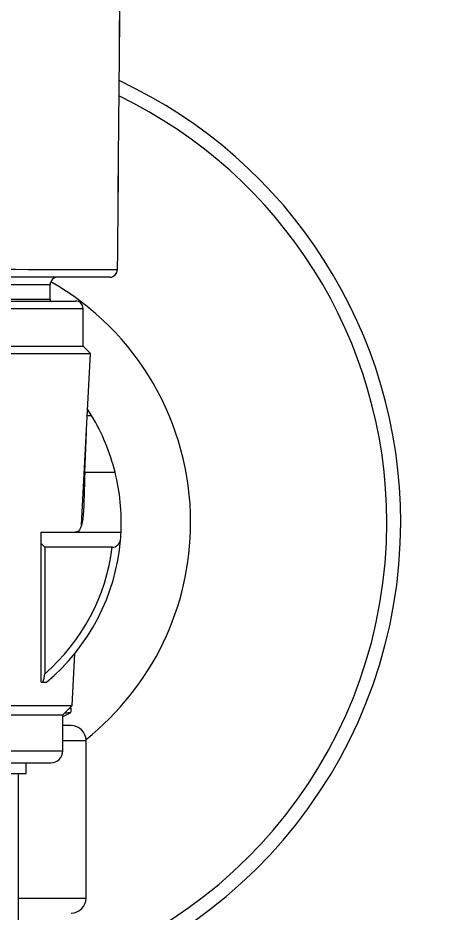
# Model space of a CAD drawing. Header units: centimetres. Extents: x -1797 to 2001, y -8788 to 1856.
# Drawn here: x 1076.67 to 1079.45, y 961.69 to 967.66 of the extents above; entities that cross this region are included whole.
import ezdxf

# ---------------------------------------------------------------- set-up
doc = ezdxf.new("R2010")
doc.units = ezdxf.units.CM
doc.header["$LTSCALE"] = 100
doc.header["$MEASUREMENT"] = 0
doc.linetypes.add('HIDDEN', pattern=[0.375, 0.25, -0.125])
doc.layers.add('HIDDEN -03', color=8, linetype='HIDDEN')
doc.layers.add('ID_Furniture-Fixed_01', color=141, linetype='Continuous')
doc.styles.add('ISO', font='isocp2.shx', dxfattribs={"width": 0.8})
doc.dimstyles.new('DIM DET', dxfattribs={"dimtxt": 0.05, "dimasz": 0.025, "dimexe": 0.025, "dimexo": 0.025, "dimgap": 0.025, "dimtad": 1, "dimzin": 0, "dimdsep": 46, "dimtxsty": 'ISO', "dimblk": 'ARCHTICK', "dimcen": 0.1, "dimdle": 0.025, "dimclrd": 15, "dimclre": 15, "dimclrt": 2, "dimadec": 0, "dimazin": 0, "dimtfac": 1, "dimtmove": 2, "dimatfit": 0, "dimldrblk": 'ARCHTICK', "dimfxl": 0.17, "dimtzin": 1, "dimarcsym": 0})

# ---------------------------------------------------------------- blocks, each defined once
blk = doc.blocks.new('_ARCHTICK')
at = {"color": 0, "linetype": 'ByBlock', "const_width": 0.15}
blk.add_lwpolyline([(-0.5, -0.5), (0.5, 0.5)], dxfattribs=at)

msp = doc.modelspace()

# ---------------------------------------------------------------- linework, layer by layer
at = {"layer": 'ID_Furniture-Fixed_01'}
for p, q in [((1077.2825, 965.9328, 0.0001), (1074.6658, 965.9328, 0.0001)), ((1075.064, 965.8828, 0.0001), (1076.884, 965.8828, 0.0001)), ((1076.884, 965.7828, 0.0001), (1076.884, 965.8828, 0.0001)), ((1074.894, 965.7735, 0.0001), (1077.054, 965.7735, 0.0001)), ((1076.884, 965.7828, 0.0001), (1075.064, 965.7828, 0.0001)), ((1074.844, 965.7235, 0.0001), (1077.104, 965.7235, 0.0001)), ((1077.104, 965.4735, 0.0001), (1077.104, 965.7235, 0.0001)), ((1074.844, 965.4735, 0.0001), (1077.104, 965.4735, 0.0001)), ((1077.154, 965.4235, 0.0001), (1077.104, 965.4735, 0.0001)), ((1074.794, 965.4235, 0.0001), (1077.154, 965.4235, 0.0001)), ((1077.0941, 964.2799, 0.0001), (1077.154, 965.4235, 0.0001)), ((1077.161, 965.0101, 0.0001), (1077.1345, 965.0518, 0.0001)), ((1077.1324, 965.0101, 0.0001), (1077.161, 965.0101, 0.0001)), ((1077.1157, 964.6314, 0.0001), (1077.1265, 964.8979, 0.0001)), ((1077.1157, 964.6314, 0.0001), (1077.3179, 964.6314, 0.0001)), ((1076.824, 964.1564, 0.0001), (1076.824, 964.2314, 0.0001)), ((1076.824, 964.2314, 0.0001), (1077.3575, 964.2314, 0.0001)), ((1076.824, 963.2315, 0.0001), (1076.824, 964.1564, 0.0001)), ((1076.849, 964.1314, 0.0001), (1076.824, 964.1564, 0.0001)), ((1077.2988, 964.1314, 0.0001), (1076.849, 964.1314, 0.0001)), ((1076.849, 964.1314, 0.0001), (1076.849, 963.2882, 0.0001)), ((1077.031, 963.0754, 0.0001), (1077.0492, 963.4234, 0.0001)), ((1076.824, 963.2315, 0.0001), (1076.8351, 963.2314, 0.0001)), ((1076.8351, 963.2314, 0.0001), (1076.8594, 963.2313, 0.0001)), ((1074.9171, 963.0754, 0.0001), (1077.031, 963.0754, 0.0001)), ((1076.969, 963.0135, 0.0001), (1077.031, 963.0754, 0.0001)), ((1077.022, 963.0624, 0.0001), (1077.0193, 963.0638, 0.0001)), ((1077.024, 963.0317, 0.0001), (1077.024, 963.0606, 0.0001)), ((1074.979, 963.0135, 0.0001), (1076.969, 963.0135, 0.0001)), ((1076.969, 962.7735, 0.0001), (1076.969, 963.0135, 0.0001)), ((1077.024, 962.9419, 0.0001), (1076.969, 962.9419, 0.0001)), ((1076.969, 962.8419, 0.0001), (1077.124, 962.8419, 0.0001)), ((1077.124, 961.7914, 0.0001), (1077.124, 962.8419, 0.0001)), ((1074.979, 962.7735, 0.0001), (1076.969, 962.7735, 0.0001)), ((1075.059, 962.6935, 0.0001), (1076.889, 962.6935, 0.0001)), ((1076.724, 962.6235, 0.0001), (1076.724, 962.6935, 0.0001)), ((1075.224, 962.6235, 0.0001), (1076.724, 962.6235, 0.0001)), ((1076.674, 956.7735, 0.0001), (1076.674, 962.6235, 0.0001)), ((1076.674, 961.7914, 0.0001), (1077.124, 961.7914, 0.0001))]:
    msp.add_line(p, q, dxfattribs=at)
for centre, radius, start, end in [((2473.9574, 954.7941, 0.0001), 1396.6698, 179.2398599, 179.5410152), ((2289.5938, 956.7059, 0.0001), 1212.2966, 179.214615, 179.5615698), ((1075.974, 964.2964, 0.0001), 3.25, 0, 65.06874), ((1075.974, 964.2964, 0.0001), 3.157, 0, 64.31109), ((1075.9733, -625.0263, 0.0001), 1591.0093, 89.9510545, 90.0488868), ((1077.2825, 965.9828, 0.0001), 0.05, 270.00079, 359.6075), ((1077.2828, 965.9828, 0.0001), 0.05, 270.00521, 359.66422), ((1077.2847, 967.5731, 0.0001), 1.5914, 271.72035, 271.72874), ((1076.934, 965.8828, 0.0001), 0.05, 90, 180), ((1075.974, 964.2964, 0.0001), 1.848, 0, 60.35481), ((1076.934, 965.7828, 0.0001), 0.05, 180, 190.69309), ((1077.054, 965.7235, 0.0001), 0.05, 0, 90), ((1075.974, 964.2964, 0.0001), 1.385, 13.99736, 31.01636), ((1075.974, 964.2964, 0.0001), 1.385, 357.31004, 13.99736), ((1075.974, 964.2964, 0.0001), 3.25, 283.34236, 0), ((1075.974, 964.2964, 0.0001), 3.157, 283.74296, 0), ((1075.974, 964.2964, 0.0001), 1.848, 308.47199, 0), ((1075.974, 964.2964, 0.0001), 1.385, 355.23711, 357.31004), ((1075.974, 964.2964, 0.0001), 1.335, 310.95232, 352.90034), ((1075.974, 964.2964, 0.0001), 1.385, 309.73393, 355.23711), ((1077.2983, 964.1877, 0.0001), 0.0563, 270.49085, 353.58862), ((1076.7075, 963.2927, 0.0001), 0.1416, 334.33935, 358.15242), ((1077.024, 962.8419, 0.0001), 0.1, 0, 90), ((1076.889, 962.7735, 0.0001), 0.08, 270, 0), ((1077.024, 961.7914, 0.0001), 0.1, 270, 0)]:
    msp.add_arc(centre, radius, start, end, dxfattribs=at)
for points, knots in [([(1077.1157, 964.6314, 0.0001), (1077.1114, 964.5249, 0.0001), (1077.1115, 964.4207, 0.0001), (1077.0989, 964.2731, 0.0001), (1077.0832, 964.2314, 0.0001), (1077.0519, 964.2314, 0.0001)], [0, 0, 0, 0, 0.5, 0.5, 1, 1, 1, 1]), ([(1077.0225, 963.0302, 0.0001), (1077.0218, 963.0298, 0.0001), (1077.0209, 963.0295, 0.0001), (1077.0134, 963.0274, 0.0001), (1077, 963.0256, 0.0001), (1076.9799, 963.0238, 0.0001)], [0, 0, 0, 0, 0.160455, 0.160455, 1, 1, 1, 1])]:
    msp.add_open_spline(points, degree=3, knots=knots, dxfattribs=at)
for points in [[(1077.0125, 963.056, 0.0001), (1077.0201, 963.0576, 0.0001), (1077.024, 963.059, 0.0001), (1077.024, 963.0605, 0.0001)], [(1076.969, 963.0023, 0.0001), (1076.9857, 963.0109, 0.0001), (1077.0034, 963.0202, 0.0001), (1077.0221, 963.0299, 0.0001)]]:
    msp.add_open_spline(points, degree=3, dxfattribs=at)

# ---------------------------------------------------------------- leaders
at = {"layer": 'HIDDEN -03'}
for points in [[(1007.8716, 960.3786, 0.0001), (1126.6919, 1037.3026, 0.0001), (1220.4521, 1037.3026, 0.0001)], [(1036.8406, 958.6, 0.0001), (1133.0319, 1017.4634, 0.0001), (1220.4521, 1017.4634, 0.0001)], [(1078.6077, 956.224, 0.0001), (1133.0319, 996.8846, 0.0001), (1222.0679, 996.8846, 0.0001)]]:
    msp.add_leader(points, dimstyle='DIM DET', override={"dimasz": 0.04, "dimtad": 0, "dimclrd": 251, "dimldrblk": 'Dot', "dimfxl": 0.1}, dxfattribs=at)

doc.saveas('drawing.dxf')
